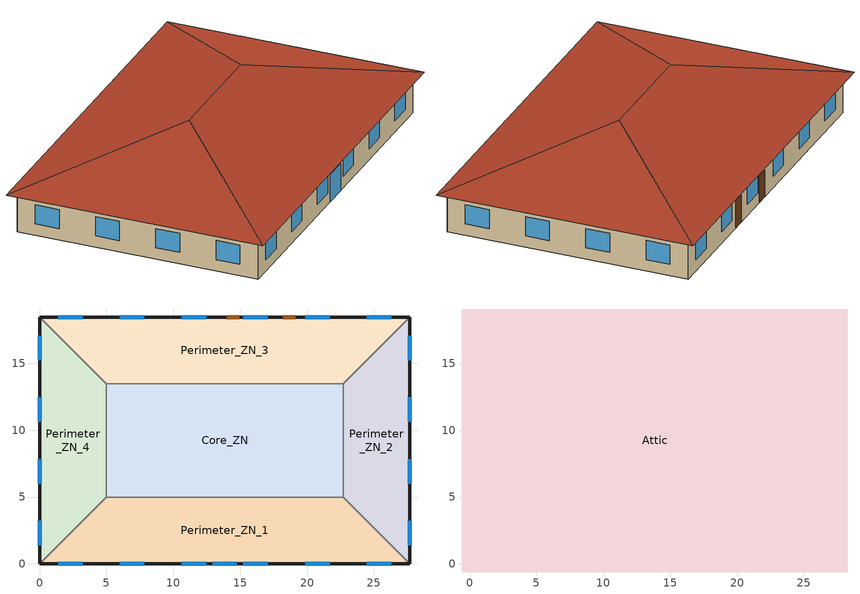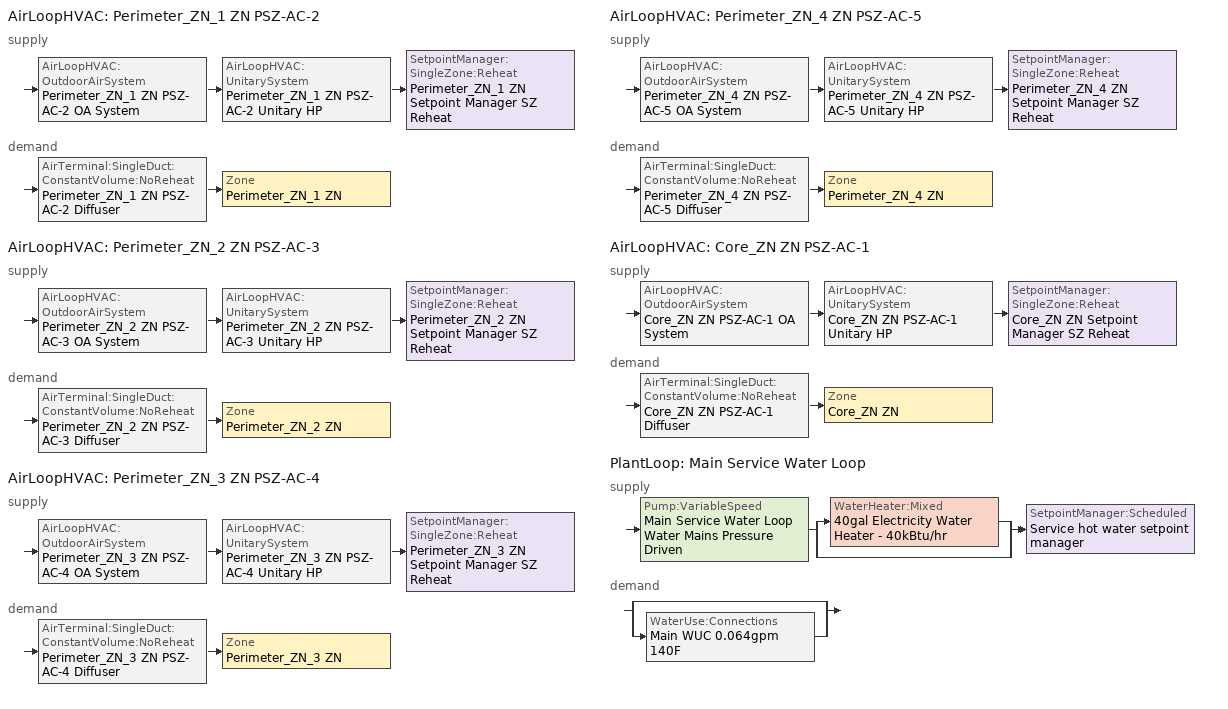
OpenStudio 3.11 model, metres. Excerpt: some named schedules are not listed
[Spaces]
Perimeter_ZN_1
 floor ground (Foundation F 1.26W/m*K Perim 27.69m Area 113.45m2): 22.69,5 27.69,0 0,0 5,5 z0
 wall outside: 0,0 27.69,0 z0:3.05
 wall to Perimeter_ZN_4: 5,5 0,0 z0:3.05
 wall to Core_ZN: 22.69,5 5,5 z0:3.05
 wall to Perimeter_ZN_2: 27.69,0 22.69,5 z0:3.05
 window: 1.39,0 3.22,0 / 19.85,0 21.68,0 / 15.24,0 17.07,0 / 6.01,0 7.84,0 / 10.62,0 12.45,0 / 24.47,0 26.3,0 z0.9:2.42; 12.93,0 14.76,0 z0:2.13
Perimeter_ZN_2
 floor ground (Foundation F 1.26W/m*K Perim 18.46m Area 67.3m2): 27.69,18.46 27.69,0 22.69,5 22.69,13.46 z0
 wall outside: 27.69,0 27.69,18.46 z0:3.05
 wall to Perimeter_ZN_3: 27.69,18.46 22.69,13.46 z0:3.05
 wall to Core_ZN: 22.69,13.46 22.69,5 z0:3.05
 window: 27.69,1.39 27.69,3.22 / 27.69,10.62 27.69,12.45 / 27.69,15.24 27.69,17.07 / 27.69,6.01 27.69,7.84 z0.9:2.42
Perimeter_ZN_3
 floor ground (Foundation F 1.26W/m*K Perim 27.69m Area 113.45m2): 27.69,18.46 22.69,13.46 5,13.46 0,18.46 z0
 wall outside: 27.69,18.46 0,18.46 z0:3.05
 wall to Core_ZN: 5,13.46 22.69,13.46 z0:3.05
 wall to Perimeter_ZN_4: 0,18.46 5,13.46 z0:3.05
 window: 21.68,18.46 19.85,18.46 / 7.84,18.46 6.01,18.46 / 17.07,18.46 15.24,18.46 / 12.45,18.46 10.62,18.46 / 26.3,18.46 24.47,18.46 / 3.22,18.46 1.39,18.46 z0.9:2.42
 door: 14.91,18.46 14,18.46 / 19.13,18.46 18.22,18.46 z0:2.13
Perimeter_ZN_4
 floor ground (Foundation F 1.26W/m*K Perim 18.46m Area 67.3m2): 0,18.46 5,13.46 5,5 0,0 z0
 wall outside: 0,18.46 0,0 z0:3.05
 wall to Core_ZN: 5,5 5,13.46 z0:3.05
 window: 0,3.22 0,1.39 / 0,12.45 0,10.62 / 0,7.84 0,6.01 / 0,17.07 0,15.24 z0.9:2.42
Core_ZN
 floor ground (Foundation F 1.26W/m*K Perim 0.0m Area 149.66m2): 22.69,13.46 22.69,5 5,5 5,13.46 z0
Attic
 floor outside: 28.29,19.06 27.69,18.46 0,18.46 -0.6,19.06 z3.05; -0.6,19.06 0,18.46 0,0 -0.6,-0.6 z3.05; 28.29,19.06 28.29,-0.6 27.69,0 27.69,18.46 z3.05; 27.69,0 28.29,-0.6 -0.6,-0.6 0,0 z3.05
 floor to Perimeter_ZN_4: 0,18.46 5,13.46 5,5 0,0 z3.05
 floor to Perimeter_ZN_1: 22.69,5 27.69,0 0,0 5,5 z3.05
 floor to Perimeter_ZN_2: 27.69,18.46 27.69,0 22.69,5 22.69,13.46 z3.05
 floor to Core_ZN: 22.69,13.46 22.69,5 5,5 5,13.46 z3.05
 floor to Perimeter_ZN_3: 27.69,18.46 22.69,13.46 5,13.46 0,18.46 z3.05
 roof outside: 18.46,9.23,6.33 28.29,-0.6,3.05 28.29,19.06,3.05; 18.46,9.23,6.33 28.29,19.06,3.05 -0.6,19.06,3.05 9.23,9.23,6.33; 9.23,9.23,6.33 -0.6,-0.6,3.05 28.29,-0.6,3.05 18.46,9.23,6.33; 9.23,9.23,6.33 -0.6,19.06,3.05 -0.6,-0.6,3.05
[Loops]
AirLoopHVAC 'Perimeter_ZN_1 ZN PSZ-AC-2'
 supply: AirLoopHVAC:OutdoorAirSystem 'Perimeter_ZN_1 ZN PSZ-AC-2 OA System' > AirLoopHVAC:UnitarySystem 'Perimeter_ZN_1 ZN PSZ-AC-2 Unitary HP' > SetpointManager:SingleZone:Reheat 'Perimeter_ZN_1 ZN Setpoint Manager SZ Reheat'
 demand: AirTerminal:SingleDuct:ConstantVolume:NoReheat 'Perimeter_ZN_1 ZN PSZ-AC-2 Diffuser' > Zone 'Perimeter_ZN_1 ZN'
AirLoopHVAC 'Perimeter_ZN_2 ZN PSZ-AC-3'
 supply: AirLoopHVAC:OutdoorAirSystem 'Perimeter_ZN_2 ZN PSZ-AC-3 OA System' > AirLoopHVAC:UnitarySystem 'Perimeter_ZN_2 ZN PSZ-AC-3 Unitary HP' > SetpointManager:SingleZone:Reheat 'Perimeter_ZN_2 ZN Setpoint Manager SZ Reheat'
 demand: AirTerminal:SingleDuct:ConstantVolume:NoReheat 'Perimeter_ZN_2 ZN PSZ-AC-3 Diffuser' > Zone 'Perimeter_ZN_2 ZN'
AirLoopHVAC 'Perimeter_ZN_3 ZN PSZ-AC-4'
 supply: AirLoopHVAC:OutdoorAirSystem 'Perimeter_ZN_3 ZN PSZ-AC-4 OA System' > AirLoopHVAC:UnitarySystem 'Perimeter_ZN_3 ZN PSZ-AC-4 Unitary HP' > SetpointManager:SingleZone:Reheat 'Perimeter_ZN_3 ZN Setpoint Manager SZ Reheat'
 demand: AirTerminal:SingleDuct:ConstantVolume:NoReheat 'Perimeter_ZN_3 ZN PSZ-AC-4 Diffuser' > Zone 'Perimeter_ZN_3 ZN'
AirLoopHVAC 'Perimeter_ZN_4 ZN PSZ-AC-5'
 supply: AirLoopHVAC:OutdoorAirSystem 'Perimeter_ZN_4 ZN PSZ-AC-5 OA System' > AirLoopHVAC:UnitarySystem 'Perimeter_ZN_4 ZN PSZ-AC-5 Unitary HP' > SetpointManager:SingleZone:Reheat 'Perimeter_ZN_4 ZN Setpoint Manager SZ Reheat'
 demand: AirTerminal:SingleDuct:ConstantVolume:NoReheat 'Perimeter_ZN_4 ZN PSZ-AC-5 Diffuser' > Zone 'Perimeter_ZN_4 ZN'
AirLoopHVAC 'Core_ZN ZN PSZ-AC-1'
 supply: AirLoopHVAC:OutdoorAirSystem 'Core_ZN ZN PSZ-AC-1 OA System' > AirLoopHVAC:UnitarySystem 'Core_ZN ZN PSZ-AC-1 Unitary HP' > SetpointManager:SingleZone:Reheat 'Core_ZN ZN Setpoint Manager SZ Reheat'
 demand: AirTerminal:SingleDuct:ConstantVolume:NoReheat 'Core_ZN ZN PSZ-AC-1 Diffuser' > Zone 'Core_ZN ZN'
PlantLoop 'Main Service Water Loop'
 supply: Pump:VariableSpeed 'Main Service Water Loop Water Mains Pressure Driven' > split
  | WaterHeater:Mixed '40gal Electricity Water Heater - 40kBtu/hr'
  | bypass
  join > SetpointManager:Scheduled 'Service hot water setpoint manager'
 demand: split
  | bypass
  | WaterUse:Connections 'Main WUC 0.064gpm 140F'
[Site]
El Paso International Ap  Ut_TX_USA: Latitude {deg}=31.77; Longitude {deg}=-106.5; Time Zone {hr}=-7; Elevation {m}=1186; Terrain=City
[Building]
-SmallOffice-ASHRAE 169-2013-3B created: 2026-04-06 09:35:11 -0600: North Axis {deg}=0; Default Construction Set=90.1-2010 - SmOffice - ASHRAE 169-2013-3B; Standards Number of Stories=1; Standards Number of Above Ground Stories=1; Standards Building Type=SmallOffice
[SizingPeriod:DesignDay] Barometric Pressure {Pa}=87865; Rain Indicator=No; Snow Indicator=No; Day of Month=21; Daylight Saving Time Indicator=No; Humidity Condition Type=Wetbulb; Dry-Bulb Temperature Range Modifier Type=DefaultMultipliers
Name | Maximum Dry-Bulb Temperature {C} | Daily Dry-Bulb Temperature Range {deltaC} | Wind Speed {m/s} | Wind Direction {deg} | Month | Day Type | Wetbulb or DewPoint at Maximum Dry-Bulb {C} | Solar Model Indicator | ASHRAE Clear Sky Optical Depth for Beam Irradiance | ASHRAE Clear Sky Optical Depth for Diffuse Irradiance | Sky Clearness
El Paso International Ap  Ut Ann Clg .4% Condns DB=>MWB | 38.1 | 13 | 3.9 | 280 | 7 | SummerDesignDay | 18.1 | ASHRAETau | 0.605 | 1.547
El Paso International Ap  Ut Ann Clg .4% Condns WB=>MDB | 30.1 | 13 | 3.9 | 280 | 7 | SummerDesignDay | 21.3 | ASHRAETau | 0.605 | 1.547
El Paso International Ap  Ut Ann Htg 99.6% Condns DB | -5.2 | 0 | 2.2 | 20 | 12 | WinterDesignDay | -5.2 | ASHRAEClearSky |  |  | 0
[ClimateZones]
Climate Zone Institution Name 1=ASHRAE; Climate Zone Document Name 1=ANSI/ASHRAE Standard 169; Climate Zone Document Year 1=2006; Climate Zone Value 1=3B
[Site:WaterMainsTemperature]
Calculation Method=Correlation; Annual Average Outdoor Air Temperature {C}=17.9417; Maximum Difference In Monthly Average Outdoor Air Temperatures {deltaC}=21.1; Temperature Multiplier=1; Temperature Offset {deltaC}=0
[Site:GroundTemperature:Shallow]
12.6, 9.3, 8.4, 9.2, 13.6, 18.5, 23.1, 26.5, 27.5, 25.9, 22.1, 17.3
[Site:GroundTemperature:Deep]
17.4, 15, 13.6, 13.1, 14, 15.9, 18.4, 20.8, 22.4, 22.8, 21.8, 19.9
[Site:GroundTemperature:FCfactorMethod]
January Ground Temperature {C}=18.3; February Ground Temperature {C}=11.2; March Ground Temperature {C}=6.8; April Ground Temperature {C}=8.1; May Ground Temperature {C}=10.3; June Ground Temperature {C}=12.5; July Ground Temperature {C}=19.2; August Ground Temperature {C}=23.8; September Ground Temperature {C}=27.9; October Ground Temperature {C}=27.5; November Ground Temperature {C}=26.3; December Ground Temperature {C}=23.4
[Material:NoMass] Thermal Absorptance=0.9; Solar Absorptance=0.7
Name | Roughness | Thermal Resistance {m2-K/W} | Visible Absorptance
CP02 CARPET PAD | VeryRough | 0.21648 | 0.8
Typical Insulation R-6.78 | Smooth | 1.19347 | 0.7
Typical Carpet Pad | Smooth | 0.21648 | 0.8
Typical Insulation R-9.06 | Smooth | 1.59504 | 0.7
Typical Insulation R-35.4; Typical Insulation R-35.4 1 | Smooth | 6.23479 | 0.7
Typical Insulation R-0.58 | Smooth | 0.101875 | 0.7
Typical Insulation R-0.01 | Smooth | 0.001 | 0.7
[Material]
Name | Roughness | Thickness {m} | Conductivity {W/m-K} | Density {kg/m3} | Specific Heat {J/kg-K} | Thermal Absorptance | Solar Absorptance | Visible Absorptance
100mm Normalweight concrete floor | MediumSmooth | 0.1016 | 2.31 | 2322 | 832
G01 13mm gypsum board | Smooth | 0.0127 | 0.16 | 800 | 1090 | 0.9 | 0.7 | 0.5
4 in. Normalweight Concrete Floor | MediumRough | 0.1016 | 2.31 | 2322 | 832 | 0.9 | 0.7 | 0.7
25mm Stucco | Smooth | 0.0254 | 0.72 | 1856 | 840 | 0.9 | 0.7 | 0.7
5/8 in. Gypsum Board | MediumSmooth | 0.0159 | 0.16 | 800 | 1090 | 0.9 | 0.7 | 0.7
8 in. Normalweight Concrete Floor | MediumRough | 0.2032 | 2.31 | 2322 | 832 | 0.9 | 0.7 | 0.7
8 in. Concrete Block Basement Wall | MediumRough | 0.2032 | 1.326 | 1842 | 912 | 0.9 | 0.7 | 0.7
F08 Metal surface | Smooth | 0.0008 | 45.28 | 7824 | 500 | 0.9 | 0.7 | 0.7
G05 25mm wood | MediumSmooth | 0.0254 | 0.15 | 608 | 1630 | 0.9 | 0.5 | 0.5
5/8 in. Plywood | Smooth | 0.0159 | 0.12 | 544 | 1210 | 0.9 | 0.7 | 0.7
Asphalt Shingles | VeryRough | 0.0032 | 0.04 | 1120 | 1260 | 0.9 | 0.7 | 0.7
Std Wood 6inch | MediumSmooth | 0.15 | 0.12 | 540 | 1210 | 0.9 | 0.7 | 0.7
[Construction]
Typical Insulated Exterior Mass Floor R-9.35: Typical Insulation R-6.78, 4 in. Normalweight Concrete Floor, Typical Carpet Pad
Typical Insulated Wood Framed Exterior Wall R-11.24: 25mm Stucco, 5/8 in. Gypsum Board, Typical Insulation R-9.06, 5/8 in. Gypsum Board
Typical Wood Joist Attic Floor R-37.04: 5/8 in. Gypsum Board, Typical Insulation R-35.4
Typical Interior Floor: 100mm Normalweight concrete floor, CP02 CARPET PAD
Typical Interior Wall: G01 13mm gypsum board, G01 13mm gypsum board
Typical Interior Ceiling: CP02 CARPET PAD, 100mm Normalweight concrete floor
Smallhotel 2010 Slab Floor: 8 in. Normalweight Concrete Floor, CP02 CARPET PAD
Typical Insulated Basement Mass Wall: 8 in. Concrete Block Basement Wall
U 0.65 SHGC 0.25 Simple Glazing: U 0.65 SHGC 0.25 Simple Glazing
Typical Insulated Metal Door R-1.43: F08 Metal surface, Typical Insulation R-0.58
U 0.9 SHGC 0.25 Simple Glazing: U 0.9 SHGC 0.25 Simple Glazing
Typical Overhead Door R-0.86: Typical Insulation R-0.01
U 1.17 SHGC 0.39 Simple Glazing: U 1.17 SHGC 0.39 Simple Glazing
Typical Interior Window: Clear 3mm
Typical Interior Door; Typical Interior Partition: G05 25mm wood
Typical Attic Soffit: 5/8 in. Plywood
Typical Uninsulated Wood Joist Attic Roof: Asphalt Shingles, 5/8 in. Plywood
Typical Wood Joist Attic Floor R-37.04 1: 5/8 in. Gypsum Board, Typical Insulation R-35.4 1
InteriorFurnishings: Std Wood 6inch
[Construction:FfactorGroundFloor] F-Factor {W/m-K}=1.26344
Name | Area {m2} | PerimeterExposed {m}
Foundation F 1.26W/m*K Perim 27.69m Area 113.45m2 | 113.45 | 27.69
Foundation F 1.26W/m*K Perim 18.46m Area 67.3m2 | 67.3 | 18.46
Foundation F 1.26W/m*K Perim 0.0m Area 149.66m2 | 149.6574 | 0
[DefaultConstructionSet]
Name | Default Exterior Surface Constructions | Default Interior Surface Constructions | Default Ground Contact Surface Constructions | Default Exterior SubSurface Constructions | Default Interior SubSurface Constructions | Interior Partition Construction
90.1-2010 - SmOffice - ASHRAE 169-2013-3B | Default Surface Constructions 1 | Default Surface Constructions 2 | Default Surface Constructions 3 | Default Sub Surface Constructions 1 | Default Sub Surface Constructions 2 | Typical Interior Partition
90.1-2010 -  - Attic - ASHRAE 169-2013-3B | Default Surface Constructions 4 | Default Surface Constructions 5 | Default Surface Constructions 6 | Default Sub Surface Constructions 3 | Default Sub Surface Constructions 4
[DefaultSurfaceConstructions]
Name | Floor Construction | Wall Construction | Roof Ceiling Construction
Default Surface Constructions 1 | Typical Insulated Exterior Mass Floor R-9.35 | Typical Insulated Wood Framed Exterior Wall R-11.24 | Typical Wood Joist Attic Floor R-37.04
Default Surface Constructions 2 | Typical Interior Floor | Typical Interior Wall | Typical Interior Ceiling
Default Surface Constructions 3 | Smallhotel 2010 Slab Floor | Typical Insulated Basement Mass Wall
Default Surface Constructions 4 | Typical Attic Soffit |  | Typical Uninsulated Wood Joist Attic Roof
Default Surface Constructions 5 | Typical Wood Joist Attic Floor R-37.04 1
Default Surface Constructions 6
[DefaultSubSurfaceConstructions]
Name | Fixed Window Construction | Operable Window Construction | Door Construction | Glass Door Construction | Overhead Door Construction | Skylight Construction | Tubular Daylight Dome Construction | Tubular Daylight Diffuser Construction
Default Sub Surface Constructions 1 | U 0.65 SHGC 0.25 Simple Glazing | U 0.65 SHGC 0.25 Simple Glazing | Typical Insulated Metal Door R-1.43 | U 0.9 SHGC 0.25 Simple Glazing | Typical Overhead Door R-0.86 | U 1.17 SHGC 0.39 Simple Glazing | Typical Interior Window | Typical Interior Window
Default Sub Surface Constructions 2 | Typical Interior Window | Typical Interior Window | Typical Interior Door
Default Sub Surface Constructions 3; Default Sub Surface Constructions 4
[WindowMaterial:SimpleGlazingSystem] Visible Transmittance=0.81
Name | U-Factor {W/m2-K} | Solar Heat Gain Coefficient
U 0.65 SHGC 0.25 Simple Glazing | 3.69087 | 0.25
U 0.9 SHGC 0.25 Simple Glazing | 5.11044 | 0.25
U 1.17 SHGC 0.39 Simple Glazing | 6.64357 | 0.39
[WindowMaterial:Glazing]
Clear 3mm: Optical Data Type=SpectralAverage; Thickness {m}=0.003; Solar Transmittance at Normal Incidence=0.837; Front Side Solar Reflectance at Normal Incidence=0.075; Back Side Solar Reflectance at Normal Incidence=0.075; Visible Transmittance at Normal Incidence=0.898; Front Side Visible Reflectance at Normal Incidence=0.081; Back Side Visible Reflectance at Normal Incidence=0.081; Infrared Transmittance at Normal Incidence=0; Front Side Infrared Hemispherical Emissivity=0.84; Back Side Infrared Hemispherical Emissivity=0.84; Conductivity {W/m-K}=0.9; Dirt Correction Factor for Solar and Visible Transmittance=1; Solar Diffusing=No
[Space]
Name | Space Type | Building Story | Thermal Zone | Part of Total Floor Area
Perimeter_ZN_1 | Office WholeBuilding - Sm Office | Building Story 1 | Perimeter_ZN_1 ZN | Yes
Attic | Office Attic |  | Attic ZN | No
Perimeter_ZN_2 | Office WholeBuilding - Sm Office | Building Story 1 | Perimeter_ZN_2 ZN | Yes
Perimeter_ZN_3 | Office WholeBuilding - Sm Office | Building Story 1 | Perimeter_ZN_3 ZN | Yes
Perimeter_ZN_4 | Office WholeBuilding - Sm Office | Building Story 1 | Perimeter_ZN_4 ZN | Yes
Core_ZN | Office WholeBuilding - Sm Office | Building Story 1 | Core_ZN ZN | Yes
[BuildingStory]
Building Story 1: Nominal Z Coordinate {m}=0
[SpaceType] Standards Building Type=Office
Name | Default Schedule Set | Design Specification Outdoor Air Object | Standards Space Type | Default Construction Set
Office WholeBuilding - Sm Office | Office WholeBuilding - Sm Office Schedule Set | Office WholeBuilding - Sm Office Ventilation | WholeBuilding - Sm Office
Office Attic | Office Attic Schedule Set | Office Attic Ventilation | Attic | 90.1-2010 -  - Attic - ASHRAE 169-2013-3B
[DesignSpecification:OutdoorAir]
Name | Outdoor Air Flow per Person {m3/s-person} | Outdoor Air Flow per Floor Area {m3/s-m2} | Outdoor Air Flow Air Changes per Hour {1/hr} | Outdoor Air Method
Office Attic Ventilation | 0 | 0 | 0
Office WholeBuilding - Sm Office Ventilation |  | 0.0004318 |  | Sum
[DefaultScheduleSet]
Name | Number of People Schedule | People Activity Level Schedule | Lighting Schedule | Electric Equipment Schedule
Office Attic Schedule Set
Office WholeBuilding - Sm Office Schedule Set | OfficeSmall BLDG_OCC_SCH | OfficeSmall ACTIVITY_SCH | OfficeSmall BLDG_LIGHT_SCH_2010 | OfficeSmall BLDG_EQUIP_SCH_2010
[ThermostatSetpoint:DualSetpoint]
Name | Heating Setpoint Temperature Schedule | Cooling Setpoint Temperature Schedule
Office Attic Thermostat 1
Office WholeBuilding - Sm Office Thermostat 1; Office WholeBuilding - Sm Office Thermostat 2; Office WholeBuilding - Sm Office Thermostat 3; Office WholeBuilding - Sm Office Thermostat 4; Office WholeBuilding - Sm Office Thermostat 5 | OfficeSmall HTGSETP_SCH_NO_OPTIMUM | OfficeSmall CLGSETP_SCH_NO_OPTIMUM
[People:Definition]
Office WholeBuilding - Sm Office People Definition: Number of People Calculation Method=People/Area; People per Space Floor Area {person/m2}=0.0602779; Fraction Radiant=0.3; Thermal Comfort Model Type 1=AdaptiveASH55
[People]
Office WholeBuilding - Sm Office People: People Definition=Office WholeBuilding - Sm Office People Definition; Space or SpaceType=Office WholeBuilding - Sm Office; Work Efficiency Schedule=Work Efficiency Schedule; Clothing Insulation Calculation Method=ClothingInsulationSchedule; Clothing Insulation Schedule=Clothing Schedule; Air Velocity Schedule=Air Velocity Schedule; Multiplier=1
[Lights:Definition]
Office WholeBuilding - Sm Office Lights Definition: Design Level Calculation Method=Watts/Area; Watts per Space Floor Area {W/m2}=9.68752; Fraction Radiant=0.7; Fraction Visible=0.2; Return Air Fraction=0
[Lights]
Office WholeBuilding - Sm Office Lights: Lights Definition=Office WholeBuilding - Sm Office Lights Definition; Space or SpaceType=Office WholeBuilding - Sm Office; Fraction Replaceable=1
[ElectricEquipment:Definition]
Office WholeBuilding - Sm Office Elec Equip Definition: Design Level Calculation Method=Watts/Area; Watts per Space Floor Area {W/m2}=6.78126; Fraction Latent=0; Fraction Radiant=0.5; Fraction Lost=0
[ElectricEquipment]
Office WholeBuilding - Sm Office Elec Equip: Electric Equipment Definition=Office WholeBuilding - Sm Office Elec Equip Definition; Space or SpaceType=Office WholeBuilding - Sm Office
[SpaceInfiltration:DesignFlowRate] Velocity Term Coefficient=0; Density Basis=Outdoor
Name | Space or SpaceType | Schedule | Design Flow Rate Calculation Method | Flow per Exterior Surface Area {m3/s-m2} | Constant Term Coefficient | Temperature Term Coefficient | Velocity Squared Term Coefficient | Design Flow Rate {m3/s}
Perimeter_ZN_1 HVAC On Infiltration | Perimeter_ZN_1 | Infiltration HVAC On Schedule | Flow/ExteriorArea | 0.000570329 | 0.0209 | 0.0064 | 0.1297
Perimeter_ZN_1 HVAC Off Infiltration | Perimeter_ZN_1 | Infiltration HVAC Off Schedule | Flow/ExteriorArea | 0.000570329 | 0 | 0.0179 | 0.1473
Attic HVAC On Infiltration | Attic | Infiltration HVAC On Schedule | Flow/ExteriorArea | 0.000570329 | 0.0209 | 0.0064 | 0.1297
Attic HVAC Off Infiltration | Attic | Infiltration HVAC Off Schedule | Flow/ExteriorArea | 0.000570329 | 0 | 0.0179 | 0.1473
Perimeter_ZN_2 HVAC On Infiltration | Perimeter_ZN_2 | Infiltration HVAC On Schedule | Flow/ExteriorArea | 0.000570329 | 0.0209 | 0.0064 | 0.1297
Perimeter_ZN_2 HVAC Off Infiltration | Perimeter_ZN_2 | Infiltration HVAC Off Schedule | Flow/ExteriorArea | 0.000570329 | 0 | 0.0179 | 0.1473
Perimeter_ZN_3 HVAC On Infiltration | Perimeter_ZN_3 | Infiltration HVAC On Schedule | Flow/ExteriorArea | 0.000570329 | 0.0209 | 0.0064 | 0.1297
Perimeter_ZN_3 HVAC Off Infiltration | Perimeter_ZN_3 | Infiltration HVAC Off Schedule | Flow/ExteriorArea | 0.000570329 | 0 | 0.0179 | 0.1473
Perimeter_ZN_4 HVAC On Infiltration | Perimeter_ZN_4 | Infiltration HVAC On Schedule | Flow/ExteriorArea | 0.000570329 | 0.0209 | 0.0064 | 0.1297
Perimeter_ZN_4 HVAC Off Infiltration | Perimeter_ZN_4 | Infiltration HVAC Off Schedule | Flow/ExteriorArea | 0.000570329 | 0 | 0.0179 | 0.1473
entry door Infiltration | Perimeter_ZN_1 | OfficeSmall INFIL_Door_Opening_SCH_2013 | Flow/Space |  | 1 | 0 | 0 | 0.0764554
attic Infiltration | Attic | Always On | Flow/Space |  | 1 | 0 | 0 | 0.2001
[ThermalZone] Use Ideal Air Loads=No
Name | Thermostat
Attic ZN | Office Attic Thermostat 1
Core_ZN ZN | Office WholeBuilding - Sm Office Thermostat 1
Perimeter_ZN_1 ZN | Office WholeBuilding - Sm Office Thermostat 2
Perimeter_ZN_2 ZN | Office WholeBuilding - Sm Office Thermostat 3
Perimeter_ZN_3 ZN | Office WholeBuilding - Sm Office Thermostat 4
Perimeter_ZN_4 ZN | Office WholeBuilding - Sm Office Thermostat 5
[Sizing:Zone] Zone Cooling Design Supply Air Temperature Input Method=SupplyAirTemperature; Zone Cooling Design Supply Air Temperature Difference {deltaC}=11.11; Zone Heating Design Supply Air Temperature Input Method=SupplyAirTemperature; Zone Heating Design Supply Air Temperature Difference {deltaC}=11.11; Zone Cooling Design Supply Air Humidity Ratio {kg-H2O/kg-air}=0.0085; Zone Heating Design Supply Air Humidity Ratio {kg-H2O/kg-air}=0.008; Cooling Design Air Flow Method=DesignDay; Heating Design Air Flow Method=DesignDay; Account for Dedicated Outdoor Air System=No; Dedicated Outdoor Air System Control Strategy=NeutralSupplyAir; Dedicated Outdoor Air Low Setpoint Temperature for Design {C}=autosize; Dedicated Outdoor Air High Setpoint Temperature for Design {C}=autosize; Zone Load Sizing Method=Sensible Load Only No Latent Load; Zone Latent Cooling Design Supply Air Humidity Ratio Input Method=HumidityRatioDifference; Zone Cooling Design Supply Air Humidity Ratio Difference {kgWater/kgDryAir}=0.005; Zone Latent Heating Design Supply Air Humidity Ratio Input Method=HumidityRatioDifference; Zone Humidification Design Supply Air Humidity Ratio Difference {kgWater/kgDryAir}=0.005; Sizing Option=Coincident; Heating Coil Sizing Method=None; Maximum Heating Capacity To Cooling Load Sizing Ratio {W/W}=1
Name | Zone Cooling Design Supply Air Temperature {C} | Zone Heating Design Supply Air Temperature {C} | Heating Maximum Air Flow Fraction
Attic ZN | 14 | 40
Core_ZN ZN; Perimeter_ZN_1 ZN; Perimeter_ZN_2 ZN; Perimeter_ZN_3 ZN; Perimeter_ZN_4 ZN | 12.7778 | 50 | 1
[Zone equipment]
Core_ZN ZN: Core_ZN ZN PSZ-AC-1 Diffuser
Perimeter_ZN_1 ZN: Perimeter_ZN_1 ZN PSZ-AC-2 Diffuser
Perimeter_ZN_2 ZN: Perimeter_ZN_2 ZN PSZ-AC-3 Diffuser
Perimeter_ZN_3 ZN: Perimeter_ZN_3 ZN PSZ-AC-4 Diffuser
Perimeter_ZN_4 ZN: Perimeter_ZN_4 ZN PSZ-AC-5 Diffuser
[AirLoopHVAC] Availability Schedule=OfficeSmall HVACOperationSchd; Design Supply Air Flow Rate {m3/s}=autosize; Design Return Air Flow Fraction of Supply Air Flow=1
Perimeter_ZN_1 ZN PSZ-AC-2; Perimeter_ZN_2 ZN PSZ-AC-3; Perimeter_ZN_3 ZN PSZ-AC-4; Perimeter_ZN_4 ZN PSZ-AC-5; Core_ZN ZN PSZ-AC-1
[Sizing:System] Type of Load to Size On=Sensible; Design Outdoor Air Flow Rate {m3/s}=Autosize; Central Heating Maximum System Air Flow Ratio=1; Preheat Design Temperature {C}=7.22222; Preheat Design Humidity Ratio {kg-H2O/kg-Air}=0.008; Precool Design Temperature {C}=12.7778; Precool Design Humidity Ratio {kg-H2O/kg-Air}=0.008; Central Cooling Design Supply Air Temperature {C}=12.7778; Central Heating Design Supply Air Temperature {C}=50; Sizing Option=Coincident; 100% Outdoor Air in Cooling=No; 100% Outdoor Air in Heating=No; Central Cooling Design Supply Air Humidity Ratio {kg-H2O/kg-Air}=0.0085; Central Heating Design Supply Air Humidity Ratio {kg-H2O/kg-Air}=0.008; Cooling Design Air Flow Method=DesignDay; Heating Design Air Flow Method=DesignDay; System Outdoor Air Method=ZoneSum; Zone Maximum Outdoor Air Fraction=1; Cooling Supply Air Flow Rate Per Floor Area {m3/s-m2}=0.00996765; Cooling Fraction of Autosized Cooling Supply Air Flow Rate=1; Cooling Supply Air Flow Rate Per Unit Cooling Capacity {m3/s-W}=3.94755e-05; Heating Supply Air Flow Rate Per Floor Area {m3/s-m2}=0.00996765; Heating Fraction of Autosized Heating Supply Air Flow Rate=1; Heating Fraction of Autosized Cooling Supply Air Flow Rate=1; Heating Supply Air Flow Rate Per Unit Heating Capacity {m3/s-W}=3.15882e-05; Cooling Design Capacity Method=CoolingDesignCapacity; Cooling Design Capacity {W}=autosize; Cooling Design Capacity Per Floor Area {W/m2}=234.7; Fraction of Autosized Cooling Design Capacity=1; Heating Design Capacity Method=HeatingDesignCapacity; Heating Design Capacity {W}=autosize; Heating Design Capacity Per Floor Area {W/m2}=157; Fraction of Autosized Heating Design Capacity=1; Central Cooling Capacity Control Method=OnOff; Occupant Diversity=autosize; Heating Coil Sizing Method=None; Maximum Heating Capacity To Cooling Capacity Sizing Ratio {W/W}=1
Perimeter_ZN_1 ZN PSZ-AC-2; Perimeter_ZN_2 ZN PSZ-AC-3; Perimeter_ZN_3 ZN PSZ-AC-4; Perimeter_ZN_4 ZN PSZ-AC-5; Core_ZN ZN PSZ-AC-1
[SetpointManager:SingleZone:Reheat] Minimum Supply Air Temperature {C}=12.7778; Maximum Supply Air Temperature {C}=50
Name | Control Zone
Perimeter_ZN_1 ZN Setpoint Manager SZ Reheat | Perimeter_ZN_1 ZN
Perimeter_ZN_2 ZN Setpoint Manager SZ Reheat | Perimeter_ZN_2 ZN
Perimeter_ZN_3 ZN Setpoint Manager SZ Reheat | Perimeter_ZN_3 ZN
Perimeter_ZN_4 ZN Setpoint Manager SZ Reheat | Perimeter_ZN_4 ZN
Core_ZN ZN Setpoint Manager SZ Reheat | Core_ZN ZN
[Coil:Heating:DX:SingleSpeed] Availability Schedule=Always On Discrete; Rated Total Heating Capacity {W}=Autosize; Rated COP {W/W}=3.3; Rated Air Flow Rate {m3/s}=Autosize; Rated Supply Fan Power Per Volume Flow Rate 2017 {W/(m3/s)}=773.3; Rated Supply Fan Power Per Volume Flow Rate 2023 {W/(m3/s)}=934.4; Minimum Outdoor Dry-Bulb Temperature for Compressor Operation {C}=-12.2; Maximum Outdoor Dry-Bulb Temperature for Defrost Operation {C}=1.67; Crankcase Heater Capacity {W}=50; Maximum Outdoor Dry-Bulb Temperature for Crankcase Heater Operation {C}=4.4; Defrost Strategy=ReverseCycle; Defrost Control=OnDemand; Resistive Defrost Heater Capacity {W}=2000
Name | Total Heating Capacity Function of Temperature Curve | Total Heating Capacity Function of Flow Fraction Curve | Energy Input Ratio Function of Temperature Curve | Energy Input Ratio Function of Flow Fraction Curve | Part Load Fraction Correlation Curve | Defrost Energy Input Ratio Function of Temperature Curve
Perimeter_ZN_1 ZN HP Htg Coil | Perimeter_ZN_1 ZN HP Htg Coil Htg Cap Func of Temp Curve | Perimeter_ZN_1 ZN HP Htg Coil Htg Cap Func of Flow Frac Curve | Perimeter_ZN_1 ZN HP Htg Coil EIR Func of Temp Curve | Perimeter_ZN_1 ZN HP Htg Coil EIR Func of Flow Frac Curve | Perimeter_ZN_1 ZN HP Htg Coil PLR Correlation Curve | Perimeter_ZN_1 ZN HP Htg Coil Defrost EIR Func of Temp Curve 1
Perimeter_ZN_2 ZN HP Htg Coil | Perimeter_ZN_2 ZN HP Htg Coil Htg Cap Func of Temp Curve | Perimeter_ZN_2 ZN HP Htg Coil Htg Cap Func of Flow Frac Curve | Perimeter_ZN_2 ZN HP Htg Coil EIR Func of Temp Curve | Perimeter_ZN_2 ZN HP Htg Coil EIR Func of Flow Frac Curve | Perimeter_ZN_2 ZN HP Htg Coil PLR Correlation Curve | Perimeter_ZN_2 ZN HP Htg Coil Defrost EIR Func of Temp Curve 1
Perimeter_ZN_3 ZN HP Htg Coil | Perimeter_ZN_3 ZN HP Htg Coil Htg Cap Func of Temp Curve | Perimeter_ZN_3 ZN HP Htg Coil Htg Cap Func of Flow Frac Curve | Perimeter_ZN_3 ZN HP Htg Coil EIR Func of Temp Curve | Perimeter_ZN_3 ZN HP Htg Coil EIR Func of Flow Frac Curve | Perimeter_ZN_3 ZN HP Htg Coil PLR Correlation Curve | Perimeter_ZN_3 ZN HP Htg Coil Defrost EIR Func of Temp Curve 1
Perimeter_ZN_4 ZN HP Htg Coil | Perimeter_ZN_4 ZN HP Htg Coil Htg Cap Func of Temp Curve | Perimeter_ZN_4 ZN HP Htg Coil Htg Cap Func of Flow Frac Curve | Perimeter_ZN_4 ZN HP Htg Coil EIR Func of Temp Curve | Perimeter_ZN_4 ZN HP Htg Coil EIR Func of Flow Frac Curve | Perimeter_ZN_4 ZN HP Htg Coil PLR Correlation Curve | Perimeter_ZN_4 ZN HP Htg Coil Defrost EIR Func of Temp Curve 1
Core_ZN ZN HP Htg Coil | Core_ZN ZN HP Htg Coil Htg Cap Func of Temp Curve | Core_ZN ZN HP Htg Coil Htg Cap Func of Flow Frac Curve | Core_ZN ZN HP Htg Coil EIR Func of Temp Curve | Core_ZN ZN HP Htg Coil EIR Func of Flow Frac Curve | Core_ZN ZN HP Htg Coil PLR Correlation Curve | Core_ZN ZN HP Htg Coil Defrost EIR Func of Temp Curve 1
[Coil:Heating:Gas] Availability Schedule=Always On Discrete; Gas Burner Efficiency=0.8; Nominal Capacity {W}=AutoSize; On Cycle Parasitic Electric Load {W}=0; Off Cycle Parasitic Gas Load {W}=0
Perimeter_ZN_1 ZN PSZ-AC-2 Gas Backup Htg Coil; Perimeter_ZN_2 ZN PSZ-AC-3 Gas Backup Htg Coil; Perimeter_ZN_3 ZN PSZ-AC-4 Gas Backup Htg Coil; Perimeter_ZN_4 ZN PSZ-AC-5 Gas Backup Htg Coil; Core_ZN ZN PSZ-AC-1 Gas Backup Htg Coil
[Coil:Cooling:DX:SingleSpeed] Availability Schedule=Always On Discrete; Rated Total Cooling Capacity {W}=autosize; Rated Sensible Heat Ratio=autosize; Rated COP {W/W}=3; Rated Air Flow Rate {m3/s}=autosize; Rated Evaporator Fan Power Per Volume Flow Rate 2017 {W/(m3/s)}=773.3; Rated Evaporator Fan Power Per Volume Flow Rate 2023 {W/(m3/s)}=934.4; Minimum Outdoor Dry-Bulb Temperature for Compressor Operation {C}=-25; Nominal Time for Condensate Removal to Begin {s}=0; Ratio of Initial Moisture Evaporation Rate and Steady State Latent Capacity=0; Maximum Cycling Rate {cycles/hr}=0; Latent Capacity Time Constant {s}=0; Condenser Type=AirCooled; Evaporative Condenser Effectiveness=0.9; Evaporative Condenser Air Flow Rate {m3/s}=autosize; Evaporative Condenser Pump Rated Power Consumption {W}=autosize; Crankcase Heater Capacity {W}=0; Maximum Outdoor Dry-Bulb Temperature for Crankcase Heater Operation {C}=10; Basin Heater Capacity {W/K}=0; Basin Heater Setpoint Temperature {C}=2
Name | Total Cooling Capacity Function of Temperature Curve | Total Cooling Capacity Function of Flow Fraction Curve | Energy Input Ratio Function of Temperature Curve | Energy Input Ratio Function of Flow Fraction Curve | Part Load Fraction Correlation Curve
Perimeter_ZN_1 ZN PSZ-AC-2 1spd DX HP Clg Coil | Curve Biquadratic 3 | Curve Quadratic 6 | Curve Biquadratic 4 | Curve Quadratic 7 | Curve Quadratic 8
Perimeter_ZN_2 ZN PSZ-AC-3 1spd DX HP Clg Coil | Curve Biquadratic 7 | Curve Quadratic 14 | Curve Biquadratic 8 | Curve Quadratic 15 | Curve Quadratic 16
Perimeter_ZN_3 ZN PSZ-AC-4 1spd DX HP Clg Coil | Curve Biquadratic 11 | Curve Quadratic 22 | Curve Biquadratic 12 | Curve Quadratic 23 | Curve Quadratic 24
Perimeter_ZN_4 ZN PSZ-AC-5 1spd DX HP Clg Coil | Curve Biquadratic 15 | Curve Quadratic 30 | Curve Biquadratic 16 | Curve Quadratic 31 | Curve Quadratic 32
Core_ZN ZN PSZ-AC-1 1spd DX HP Clg Coil | Curve Biquadratic 19 | Curve Quadratic 38 | Curve Biquadratic 20 | Curve Quadratic 39 | Curve Quadratic 40
[Fan:OnOff] Availability Schedule=Always On Discrete; Fan Total Efficiency=0.54; Pressure Rise {Pa}=622.722; Maximum Flow Rate {m3/s}=autosize; Motor Efficiency=0.9; Motor In Airstream Fraction=1
Name | Fan Power Ratio Function of Speed Ratio Curve | Fan Efficiency Ratio Function of Speed Ratio Curve
Perimeter_ZN_1 ZN PSZ-AC-2 Fan | Fan On Off Power Curve | Fan On Off Efficiency Curve
Perimeter_ZN_2 ZN PSZ-AC-3 Fan | Fan On Off Power Curve 1 | Fan On Off Efficiency Curve 1
Perimeter_ZN_3 ZN PSZ-AC-4 Fan | Fan On Off Power Curve 2 | Fan On Off Efficiency Curve 2
Perimeter_ZN_4 ZN PSZ-AC-5 Fan | Fan On Off Power Curve 3 | Fan On Off Efficiency Curve 3
Core_ZN ZN PSZ-AC-1 Fan | Fan On Off Power Curve 4 | Fan On Off Efficiency Curve 4
[AirLoopHVAC:UnitarySystem] Control Type=Load; Dehumidification Control Type=None; Availability Schedule=OfficeSmall HVACOperationSchd; Fan Placement=BlowThrough; Supply Air Fan Operating Mode Schedule=OfficeSmall HVACOperationSchd; DX Heating Coil Sizing Ratio=1; Use DOAS DX Cooling Coil=No; DOAS DX Cooling Coil Leaving Minimum Air Temperature {C}=2; Latent Load Control=SensibleOnlyLoadControl; Supply Air Flow Rate Method During Cooling Operation=SupplyAirFlowRate; Supply Air Flow Rate During Cooling Operation {m3/s}=Autosize; Supply Air Flow Rate Method During Heating Operation=SupplyAirFlowRate; Supply Air Flow Rate During Heating Operation {m3/s}=Autosize; Supply Air Flow Rate Method When No Cooling or Heating is Required=None; No Load Supply Air Flow Rate Control Set To Low Speed=Yes; Maximum Supply Air Temperature {C}=80; Maximum Outdoor Dry-Bulb Temperature for Supplemental Heater Operation {C}=4.44444; Ancilliary On-Cycle Electric Power {W}=0; Ancilliary Off-Cycle Electric Power {W}=0
Name | Controlling Zone or Thermostat Location | Supply Fan | Heating Coil | Cooling Coil | Supplemental Heating Coil
Perimeter_ZN_1 ZN PSZ-AC-2 Unitary HP | Perimeter_ZN_1 ZN | Perimeter_ZN_1 ZN PSZ-AC-2 Fan | Perimeter_ZN_1 ZN HP Htg Coil | Perimeter_ZN_1 ZN PSZ-AC-2 1spd DX HP Clg Coil | Perimeter_ZN_1 ZN PSZ-AC-2 Gas Backup Htg Coil
Perimeter_ZN_2 ZN PSZ-AC-3 Unitary HP | Perimeter_ZN_2 ZN | Perimeter_ZN_2 ZN PSZ-AC-3 Fan | Perimeter_ZN_2 ZN HP Htg Coil | Perimeter_ZN_2 ZN PSZ-AC-3 1spd DX HP Clg Coil | Perimeter_ZN_2 ZN PSZ-AC-3 Gas Backup Htg Coil
Perimeter_ZN_3 ZN PSZ-AC-4 Unitary HP | Perimeter_ZN_3 ZN | Perimeter_ZN_3 ZN PSZ-AC-4 Fan | Perimeter_ZN_3 ZN HP Htg Coil | Perimeter_ZN_3 ZN PSZ-AC-4 1spd DX HP Clg Coil | Perimeter_ZN_3 ZN PSZ-AC-4 Gas Backup Htg Coil
Perimeter_ZN_4 ZN PSZ-AC-5 Unitary HP | Perimeter_ZN_4 ZN | Perimeter_ZN_4 ZN PSZ-AC-5 Fan | Perimeter_ZN_4 ZN HP Htg Coil | Perimeter_ZN_4 ZN PSZ-AC-5 1spd DX HP Clg Coil | Perimeter_ZN_4 ZN PSZ-AC-5 Gas Backup Htg Coil
Core_ZN ZN PSZ-AC-1 Unitary HP | Core_ZN ZN | Core_ZN ZN PSZ-AC-1 Fan | Core_ZN ZN HP Htg Coil | Core_ZN ZN PSZ-AC-1 1spd DX HP Clg Coil | Core_ZN ZN PSZ-AC-1 Gas Backup Htg Coil
[Controller:OutdoorAir] Minimum Outdoor Air Flow Rate {m3/s}=autosize; Maximum Outdoor Air Flow Rate {m3/s}=Autosize; Economizer Control Type=NoEconomizer; Economizer Control Action Type=ModulateFlow; Economizer Maximum Limit Dry-Bulb Temperature {C}=28; Economizer Maximum Limit Enthalpy {J/kg}=64000; Lockout Type=NoLockout; Minimum Limit Type=FixedMinimum; Minimum Outdoor Air Schedule=OfficeSmall MinOA_MotorizedDamper_Sched; High Humidity Control=No; High Humidity Outdoor Air Flow Ratio=1; Control High Indoor Humidity Based on Outdoor Humidity Ratio=Yes; Heat Recovery Bypass Control Type=BypassWhenWithinEconomizerLimits; Economizer Operation Staging=InterlockedWithMechanicalCooling
Name | Controller Mechanical Ventilation
Perimeter_ZN_1 ZN PSZ-AC-2 OA System Controller | Controller Mechanical Ventilation 1
Perimeter_ZN_2 ZN PSZ-AC-3 OA System Controller | Controller Mechanical Ventilation 2
Perimeter_ZN_3 ZN PSZ-AC-4 OA System Controller | Controller Mechanical Ventilation 3
Perimeter_ZN_4 ZN PSZ-AC-5 OA System Controller | Controller Mechanical Ventilation 4
Core_ZN ZN PSZ-AC-1 OA System Controller | Controller Mechanical Ventilation 5
[Controller:MechanicalVentilation] Availability Schedule=Always On Discrete
Controller Mechanical Ventilation 1; Controller Mechanical Ventilation 2; Controller Mechanical Ventilation 3; Controller Mechanical Ventilation 4; Controller Mechanical Ventilation 5
[AirLoopHVAC:OutdoorAirSystem]
Name | Controller
Perimeter_ZN_1 ZN PSZ-AC-2 OA System | Perimeter_ZN_1 ZN PSZ-AC-2 OA System Controller
Perimeter_ZN_2 ZN PSZ-AC-3 OA System | Perimeter_ZN_2 ZN PSZ-AC-3 OA System Controller
Perimeter_ZN_3 ZN PSZ-AC-4 OA System | Perimeter_ZN_3 ZN PSZ-AC-4 OA System Controller
Perimeter_ZN_4 ZN PSZ-AC-5 OA System | Perimeter_ZN_4 ZN PSZ-AC-5 OA System Controller
Core_ZN ZN PSZ-AC-1 OA System | Core_ZN ZN PSZ-AC-1 OA System Controller
[AvailabilityManager:NightCycle] Applicability Schedule=Always On Discrete; Control Type=CycleOnAny; Thermostat Tolerance {deltaC}=1; Cycling Run Time {s}=1800
Availability Manager Night Cycle 1; Availability Manager Night Cycle 2; Availability Manager Night Cycle 3; Availability Manager Night Cycle 4; Availability Manager Night Cycle 5
[AirTerminal:SingleDuct:ConstantVolume:NoReheat] Availability Schedule=Always On Discrete; Maximum Air Flow Rate {m3/s}=AutoSize
Perimeter_ZN_1 ZN PSZ-AC-2 Diffuser; Perimeter_ZN_2 ZN PSZ-AC-3 Diffuser; Perimeter_ZN_3 ZN PSZ-AC-4 Diffuser; Perimeter_ZN_4 ZN PSZ-AC-5 Diffuser; Core_ZN ZN PSZ-AC-1 Diffuser
[InternalMass:Definition]
Internal Mass Definition 1: Construction=InteriorFurnishings; Design Level Calculation Method=SurfaceArea/Area; Surface Area per Space Floor Area=2
[InternalMass] Internal Mass Definition=Internal Mass Definition 1; Multiplier=1
Name | Space or SpaceType
Perimeter_ZN_1 Mass | Perimeter_ZN_1
Attic Mass | Attic
Perimeter_ZN_2 Mass | Perimeter_ZN_2
Perimeter_ZN_3 Mass | Perimeter_ZN_3
Perimeter_ZN_4 Mass | Perimeter_ZN_4
Core_ZN Mass | Core_ZN
[PlantLoop]
Main Service Water Loop: Glycol Concentration=0; Maximum Loop Temperature {C}=60; Minimum Loop Temperature {C}=51.6667; Plant Loop Volume {m3}=Autocalculate; Load Distribution Scheme=Optimal
[Sizing:Plant]
Main Service Water Loop: Loop Type=Heating; Design Loop Exit Temperature {C}=60; Loop Design Temperature Difference {deltaC}=5; Sizing Option=NonCoincident; Zone Timesteps in Averaging Window=1; Coincident Sizing Factor Mode=None
[SetpointManager:Scheduled]
Service hot water setpoint manager: Control Variable=Temperature; Schedule=Service Water Loop Temp - 140F
[Pump:VariableSpeed]
Main Service Water Loop Water Mains Pressure Driven: Rated Pump Head {Pa}=0.001; Motor Efficiency=1; Pump Control Type=Continuous; Skin Loss Radiative Fraction=0.5; Design Power Sizing Method=PowerPerFlowPerPressure; Design Electric Power per Unit Flow Rate {W/(m3/s)}=348701.1; Design Shaft Power per Unit Flow Rate per Unit Head {W-s/m3-Pa}=1.28205; Design Minimum Flow Rate Fraction=0
[WaterHeater:Mixed]
40gal Electricity Water Heater - 40kBtu/hr: Tank Volume {m3}=0.151416; Setpoint Temperature Schedule=Service Water Loop Temp - 140F; Deadband Temperature Difference {deltaC}=2; Maximum Temperature Limit {C}=60; Heater Control Type=Cycle; Heater Maximum Capacity {W}=11722.8; Heater Fuel Type=Electricity; Heater Thermal Efficiency=1; Off Cycle Parasitic Fuel Consumption Rate {W}=571; Off Cycle Parasitic Fuel Type=Electricity; Off Cycle Parasitic Heat Fraction to Tank=0.8; On Cycle Parasitic Fuel Consumption Rate {W}=571; On Cycle Parasitic Fuel Type=Electricity; Ambient Temperature Indicator=ThermalZone; Ambient Temperature Thermal Zone=Core_ZN ZN; Off Cycle Loss Coefficient to Ambient Temperature {W/K}=1.053; On Cycle Loss Coefficient to Ambient Temperature {W/K}=1.053; Use Side Effectiveness=1; Source Side Effectiveness=1; Use Side Design Flow Rate {m3/s}=autosize; Source Side Design Flow Rate {m3/s}=autosize; Indirect Water Heating Recovery Time {hr}=1.5; Source Side Flow Control Mode=IndirectHeatPrimarySetpoint
[WaterHeater:Sizing]
40gal Electricity Water Heater - 40kBtu/hr: Design Mode=PeakDraw; Time Storage Can Meet Peak Draw {hr}=0.538503; Time for Tank Recovery {hr}=1; Nominal Tank Volume for Autosizing Plant Connections {m3}=1
[WaterUse:Equipment:Definition]
Main 0.064gpm 140F: Peak Flow Rate {m3/s}=4.03777e-06; Target Temperature Schedule=Mixed Water At Faucet Temp - 140F; Sensible Fraction Schedule=Fraction Sensible - 0.2; Latent Fraction Schedule=Fraction Latent - 0.05
[WaterUse:Equipment]
Main Service Water Use 0.064gpm 140F: Water Use Equipment Definition=Main 0.064gpm 140F; Flow Rate Fraction Schedule=OfficeSmall BLDG_SWH_SCH
[WaterUse:Connections]
Main WUC 0.064gpm 140F: Drain Water Heat Exchanger Type=None; Drain Water Heat Exchanger Destination=Plant; Water Use Equipment Name 1=Main Service Water Use 0.064gpm 140F
[Exterior:Lights:Definition]
Name | Design Level {W}
Occ Sensing Exterior Lights Def | 861.3
NonDimming Exterior Lights Def | 50.7
[Exterior:Lights] Control Option=AstronomicalClock
Name | Exterior Lights Definition | Schedule
Occ Sensing Exterior Lights Def | Occ Sensing Exterior Lights Def | OfficeSmall Exterior_lighting_schedule_b
NonDimming Exterior Lights Def | NonDimming Exterior Lights Def | OfficeSmall Exterior_lighting_schedule_a
[Schedule:Constant]
Name | Value
Always On Discrete; Infiltration HVAC Off Schedule | 1
Infiltration HVAC On Schedule | 0
[Schedule:Ruleset]
Name | Default Day Schedule | Summer Design Day Schedule | Winter Design Day Schedule
Clothing Schedule | Clothing Schedule Default Winter Clothes
Air Velocity Schedule | Air Velocity Schedule Default
Work Efficiency Schedule | Work Efficiency Schedule Default
OfficeSmall BLDG_OCC_SCH | OfficeSmall BLDG_OCC_SCH Default | OfficeSmall BLDG_OCC_SCH Summer Design Day | OfficeSmall BLDG_OCC_SCH Winter Design Day
OfficeSmall ACTIVITY_SCH | OfficeSmall ACTIVITY_SCH Default | OfficeSmall ACTIVITY_SCH Summer Design Day | OfficeSmall ACTIVITY_SCH Winter Design Day
OfficeSmall BLDG_LIGHT_SCH_2010 | OfficeSmall BLDG_LIGHT_SCH_2010 Default | OfficeSmall BLDG_LIGHT_SCH_2010 Summer Design Day | OfficeSmall BLDG_LIGHT_SCH_2010 Winter Design Day
OfficeSmall BLDG_EQUIP_SCH_2010 | OfficeSmall BLDG_EQUIP_SCH_2010 Default | OfficeSmall BLDG_EQUIP_SCH_2010 Summer Design Day | OfficeSmall BLDG_EQUIP_SCH_2010 Winter Design Day
OfficeSmall HTGSETP_SCH_NO_OPTIMUM | OfficeSmall HTGSETP_SCH_NO_OPTIMUM Default | OfficeSmall HTGSETP_SCH_NO_OPTIMUM Summer Design Day | OfficeSmall HTGSETP_SCH_NO_OPTIMUM Winter Design Day
OfficeSmall CLGSETP_SCH_NO_OPTIMUM | OfficeSmall CLGSETP_SCH_NO_OPTIMUM Default | OfficeSmall CLGSETP_SCH_NO_OPTIMUM Summer Design Day | OfficeSmall CLGSETP_SCH_NO_OPTIMUM Winter Design Day
OfficeSmall HVACOperationSchd | OfficeSmall HVACOperationSchd Default | OfficeSmall HVACOperationSchd Summer Design Day | OfficeSmall HVACOperationSchd Winter Design Day
OfficeSmall MinOA_MotorizedDamper_Sched | OfficeSmall MinOA_MotorizedDamper_Sched Default | OfficeSmall MinOA_MotorizedDamper_Sched Summer Design Day | OfficeSmall MinOA_MotorizedDamper_Sched Winter Design Day
OfficeSmall INFIL_Door_Opening_SCH_2013 | OfficeSmall INFIL_Door_Opening_SCH_2013 Default | OfficeSmall INFIL_Door_Opening_SCH_2013 Summer Design Day | OfficeSmall INFIL_Door_Opening_SCH_2013 Winter Design Day
Always On | Always On Default
Service Water Loop Temp - 140F | Service Water Loop Temp - 140F Default
OfficeSmall BLDG_SWH_SCH | OfficeSmall BLDG_SWH_SCH Default | OfficeSmall BLDG_SWH_SCH Summer Design Day | OfficeSmall BLDG_SWH_SCH Winter Design Day
Fraction Sensible - 0.2 | Fraction Sensible - 0.2 Default
Fraction Latent - 0.05 | Fraction Latent - 0.05 Default
Mixed Water At Faucet Temp - 140F | Mixed Water At Faucet Temp - 140F Default
OfficeSmall Exterior_lighting_schedule_b | OfficeSmall Exterior_lighting_schedule_b Default | OfficeSmall Exterior_lighting_schedule_b Summer Design Day | OfficeSmall Exterior_lighting_schedule_b Winter Design Day
OfficeSmall Exterior_lighting_schedule_a | OfficeSmall Exterior_lighting_schedule_a Default | OfficeSmall Exterior_lighting_schedule_a Summer Design Day | OfficeSmall Exterior_lighting_schedule_a Winter Design Day
[Schedule:Day]
Clothing Schedule Default Winter Clothes: 24, 0, 1
Air Velocity Schedule Default: 24, 0, 0.2
Work Efficiency Schedule Default: 24, 0, 0
OfficeSmall BLDG_OCC_SCH Default; OfficeSmall BLDG_OCC_SCH Winter Design Day; OfficeSmall BLDG_LIGHT_SCH_2010 Winter Design Day; OfficeSmall BLDG_EQUIP_SCH_2010 Winter Design Day; OfficeSmall HVACOperationSchd Default; OfficeSmall HVACOperationSchd Winter Design Day; OfficeSmall INFIL_Door_Opening_SCH_2013 Default; OfficeSmall INFIL_Door_Opening_SCH_2013 Winter Design Day; OfficeSmall INFIL_Door_Opening_SCH_2013 Summer Design Day: No, 24, 0, 0
OfficeSmall BLDG_OCC_SCH Summer Design Day; OfficeSmall BLDG_LIGHT_SCH_2010 Summer Design Day; OfficeSmall BLDG_EQUIP_SCH_2010 Summer Design Day; Always On Default: No, 24, 0, 1
OfficeSmall ACTIVITY_SCH Default; OfficeSmall ACTIVITY_SCH Winter Design Day; OfficeSmall ACTIVITY_SCH Summer Design Day: No, 24, 0, 120
OfficeSmall BLDG_LIGHT_SCH_2010 Default: No, 5, 0, 0.18, 6, 0, 0.23, 7, 0, 0.187059, 8, 0, 0.341586, 12, 0, 0.73197, 16, 0, 0.65064, 17, 0, 0.73197, 18, 0, 0.496113, 20, 0, 0.341586, 22, 0, 0.260256, 23, 0, 0.187059, 24, 0, 0.18
OfficeSmall BLDG_EQUIP_SCH_2010 Default: No, 6, 0, 0.42575, 8, 0, 0.484677, 12, 0, 0.969355, 13, 0, 0.911194, 17, 0, 0.969355, 18, 0, 0.484677, 23, 0, 0.193871, 24, 0, 0.1703
OfficeSmall HTGSETP_SCH_NO_OPTIMUM Default; OfficeSmall HTGSETP_SCH_NO_OPTIMUM Summer Design Day: No, 24, 0, 15.56
OfficeSmall HTGSETP_SCH_NO_OPTIMUM Winter Design Day: No, 24, 0, 21.11
OfficeSmall CLGSETP_SCH_NO_OPTIMUM Default; OfficeSmall CLGSETP_SCH_NO_OPTIMUM Winter Design Day: No, 24, 0, 29.44
OfficeSmall CLGSETP_SCH_NO_OPTIMUM Summer Design Day: No, 24, 0, 23.89
OfficeSmall HVACOperationSchd Summer Design Day: No, 6, 0, 0, 19, 0, 1, 24, 0, 0
OfficeSmall Exterior_lighting_schedule_b Default; OfficeSmall Exterior_lighting_schedule_b Winter Design Day; OfficeSmall Exterior_lighting_schedule_b Summer Design Day: No, 6, 0, 0.7, 24, 0, 1
OfficeSmall Exterior_lighting_schedule_a Default; OfficeSmall Exterior_lighting_schedule_a Winter Design Day; OfficeSmall Exterior_lighting_schedule_a Summer Design Day: No, 6, 0, 0, 24, 0, 1
[Schedule:Rule] Date Specification Type=DateRange; Start Day=1
Name | Schedule Ruleset | Rule Order | Day Schedule | Start Month | End Month | End Day | Apply Monday | Apply Tuesday | Apply Wednesday | Apply Thursday | Apply Friday | Apply Sunday | Apply Saturday
Schedule Rule 1 | Clothing Schedule | 0 | Clothing Schedule Summer Clothes | 5 | 9 | 30
Schedule Rule 2 | OfficeSmall BLDG_OCC_SCH | 0 | OfficeSmall BLDG_OCC_SCH Wkdy Day | 1 | 12 | 31 | Yes | Yes | Yes | Yes | Yes
Schedule Rule 3 | OfficeSmall BLDG_LIGHT_SCH_2010 | 1 | OfficeSmall BLDG_LIGHT_SCH_2010 Default|Wkdy Day | 1 | 12 | 31 | Yes | Yes | Yes | Yes | Yes
Schedule Rule 4 | OfficeSmall BLDG_LIGHT_SCH_2010 | 0 | OfficeSmall BLDG_LIGHT_SCH_2010 Wknd Day | 1 | 12 | 31 |  |  |  |  |  | Yes | Yes
Schedule Rule 5 | OfficeSmall BLDG_EQUIP_SCH_2010 | 1 | OfficeSmall BLDG_EQUIP_SCH_2010 Default|Wkdy Day | 1 | 12 | 31 | Yes | Yes | Yes | Yes | Yes
Schedule Rule 6 | OfficeSmall BLDG_EQUIP_SCH_2010 | 0 | OfficeSmall BLDG_EQUIP_SCH_2010 Wknd Day | 1 | 12 | 31 |  |  |  |  |  | Yes | Yes
Schedule Rule 7 | OfficeSmall HTGSETP_SCH_NO_OPTIMUM | 0 | OfficeSmall HTGSETP_SCH_NO_OPTIMUM Wkdy Day | 1 | 12 | 31 | Yes | Yes | Yes | Yes | Yes
Schedule Rule 8 | OfficeSmall CLGSETP_SCH_NO_OPTIMUM | 0 | OfficeSmall CLGSETP_SCH_NO_OPTIMUM Wkdy Day | 1 | 12 | 31 | Yes | Yes | Yes | Yes | Yes
Schedule Rule 11 | OfficeSmall INFIL_Door_Opening_SCH_2013 | 0 | OfficeSmall INFIL_Door_Opening_SCH_2013 Wkdy Day | 1 | 12 | 31 | Yes | Yes | Yes | Yes | Yes
[Curve:Cubic]
Name | Coefficient1 Constant | Coefficient2 x | Coefficient3 x**2 | Coefficient4 x**3 | Minimum Value of x | Maximum Value of x
Perimeter_ZN_1 ZN HP Htg Coil Htg Cap Func of Temp Curve; Perimeter_ZN_2 ZN HP Htg Coil Htg Cap Func of Temp Curve; Perimeter_ZN_3 ZN HP Htg Coil Htg Cap Func of Temp Curve; Perimeter_ZN_4 ZN HP Htg Coil Htg Cap Func of Temp Curve; Core_ZN ZN HP Htg Coil Htg Cap Func of Temp Curve | 0.758746 | 0.027626 | 0.000148716 | 3.4992e-06 | -20 | 20
Perimeter_ZN_1 ZN HP Htg Coil Htg Cap Func of Flow Frac Curve; Perimeter_ZN_2 ZN HP Htg Coil Htg Cap Func of Flow Frac Curve; Perimeter_ZN_3 ZN HP Htg Coil Htg Cap Func of Flow Frac Curve; Perimeter_ZN_4 ZN HP Htg Coil Htg Cap Func of Flow Frac Curve; Core_ZN ZN HP Htg Coil Htg Cap Func of Flow Frac Curve | 0.84 | 0.16 | 0 | 0 | 0.5 | 1.5
Perimeter_ZN_1 ZN HP Htg Coil EIR Func of Temp Curve; Perimeter_ZN_2 ZN HP Htg Coil EIR Func of Temp Curve; Perimeter_ZN_3 ZN HP Htg Coil EIR Func of Temp Curve; Perimeter_ZN_4 ZN HP Htg Coil EIR Func of Temp Curve; Core_ZN ZN HP Htg Coil EIR Func of Temp Curve | 1.19248 | -0.0300438 | 0.00103745 | -2.3328e-05 | -20 | 20
Fan On Off Efficiency Curve; Fan On Off Efficiency Curve 1; Fan On Off Efficiency Curve 2; Fan On Off Efficiency Curve 3; Fan On Off Efficiency Curve 4 | 1 | 0 | 0 | 0 | 0 | 1
[Curve:Quadratic]
Name | Coefficient1 Constant | Coefficient2 x | Coefficient3 x**2 | Minimum Value of x | Maximum Value of x
Perimeter_ZN_1 ZN HP Htg Coil EIR Func of Flow Frac Curve; Perimeter_ZN_2 ZN HP Htg Coil EIR Func of Flow Frac Curve; Perimeter_ZN_3 ZN HP Htg Coil EIR Func of Flow Frac Curve; Perimeter_ZN_4 ZN HP Htg Coil EIR Func of Flow Frac Curve; Core_ZN ZN HP Htg Coil EIR Func of Flow Frac Curve | 1.3824 | -0.4336 | 0.0512 | 0 | 1
Perimeter_ZN_1 ZN HP Htg Coil PLR Correlation Curve; Curve Quadratic 8; Perimeter_ZN_2 ZN HP Htg Coil PLR Correlation Curve; Curve Quadratic 16; Perimeter_ZN_3 ZN HP Htg Coil PLR Correlation Curve; Curve Quadratic 24; Perimeter_ZN_4 ZN HP Htg Coil PLR Correlation Curve; Curve Quadratic 32; Core_ZN ZN HP Htg Coil PLR Correlation Curve; Curve Quadratic 40 | 0.85 | 0.15 | 0 | 0 | 1
Curve Quadratic 6; Curve Quadratic 14; Curve Quadratic 22; Curve Quadratic 30; Curve Quadratic 38 | 0.8 | 0.2 | 0 | 0.5 | 1.5
Curve Quadratic 7; Curve Quadratic 15; Curve Quadratic 23; Curve Quadratic 31; Curve Quadratic 39 | 1.156 | -0.1816 | 0.0256 | 0.5 | 1.5
[Curve:Biquadratic]
Name | Coefficient1 Constant | Coefficient2 x | Coefficient3 x**2 | Coefficient4 y | Coefficient5 y**2 | Coefficient6 x*y | Minimum Value of x | Maximum Value of x | Minimum Value of y | Maximum Value of y
Perimeter_ZN_1 ZN HP Htg Coil Defrost EIR Func of Temp Curve 1; Perimeter_ZN_2 ZN HP Htg Coil Defrost EIR Func of Temp Curve 1; Perimeter_ZN_3 ZN HP Htg Coil Defrost EIR Func of Temp Curve 1; Perimeter_ZN_4 ZN HP Htg Coil Defrost EIR Func of Temp Curve 1; Core_ZN ZN HP Htg Coil Defrost EIR Func of Temp Curve 1 | 0.297145 | 0.0430933 | -0.000748766 | 0.00597727 | 0.000482112 | -0.000956448 | -23.3333 | 29.44444 | -23.3333 | 29.44444
Curve Biquadratic 3; Curve Biquadratic 7; Curve Biquadratic 11; Curve Biquadratic 15; Curve Biquadratic 19 | 0.766956 | 0.0107756 | -4.14703e-05 | 0.00134961 | -0.000261144 | 0.000457488 | 12.78 | 23.89 | 21.1 | 46.1
Curve Biquadratic 4; Curve Biquadratic 8; Curve Biquadratic 12; Curve Biquadratic 16; Curve Biquadratic 20 | 0.297145 | 0.0430933 | -0.000748766 | 0.00597727 | 0.000482112 | -0.000956448 | 12.78 | 23.89 | 21.1 | 46.1
[Curve:Exponent] Coefficient1 Constant=1; Coefficient2 Constant=0; Coefficient3 Constant=0; Minimum Value of x=0; Maximum Value of x=1
Fan On Off Power Curve; Fan On Off Power Curve 1; Fan On Off Power Curve 2; Fan On Off Power Curve 3; Fan On Off Power Curve 4
